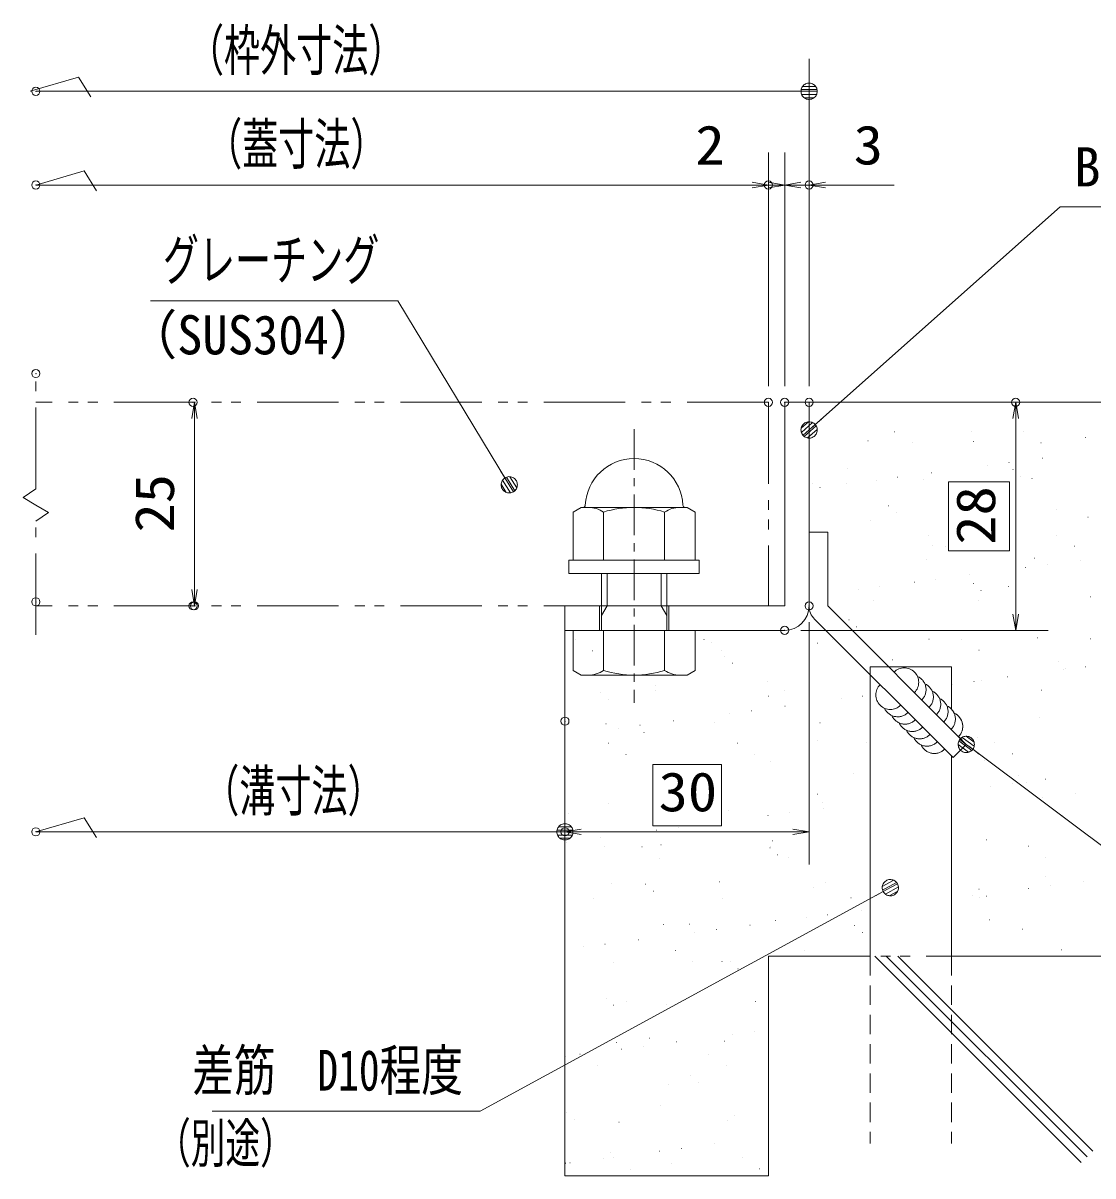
# Model space of a CAD drawing. Units: millimetres, scale not verified. Extents: x -1050 to 1050, y -742 to 742.
# Drawn here: x 491.5 to 820.1, y -488.5 to -134.5 of the extents above; entities that cross this region are included whole.
import ezdxf
from ezdxf.enums import TextEntityAlignment as Align

# ---------------------------------------------------------------- set-up
doc = ezdxf.new("R2010")
doc.units = ezdxf.units.MM
doc.header["$LTSCALE"] = 5
doc.header["$PDMODE"] = 32
doc.header["$PDSIZE"] = 2.5
for name, pattern in [('CHAIN1', [8, 5, -1, 1, -1]), ('DASHED1', [1.8, 1.2, -0.6]), ('DOUBLE_CHAIN1', [8.8, 5, -1, 0.6, -0.6, 0.6, -1])]:
    doc.linetypes.add(name, pattern=pattern)
for name, color, linetype, lineweight in [('0-1_寸法注釈', 2, 'Continuous', 9), ('0-2_蓋', 5, 'Continuous', 9), ('0-3_0', 2, 'Continuous', 9), ('0-4_DEFPOINTS', 134, 'Continuous', 9), ('0-5_ハッチング', 4, 'Continuous', 9), ('0-6_想像線', 134, 'DOUBLE_CHAIN1', 9), ('0-8_締付部品', 7, 'Continuous', 9), ('0-9_枠', 7, 'Continuous', 9)]:
    doc.layers.add(name, color=color, linetype=linetype, lineweight=lineweight)
doc.styles.add('ＭＳ ゴシック', font='')
doc.styles.get('ＭＳ ゴシック').set_extended_font_data('MS Gothic')

# ---------------------------------------------------------------- blocks, each defined once
blk = doc.blocks.new('_Dot')
at = {"layer": '0-3_0'}
for p, q in [((-2.5, 0), (-5, 0)), ((2.445, 0.5), (-2.445, 0.5)), ((1.997, 1.5), (-1.997, 1.5)), ((2.289, -0.995), (-2.289, -0.995)), ((1.499, -1.995), (-1.499, -1.995))]:
    blk.add_line(p, q, dxfattribs=at)
for points in [[(2.5, 0), (2.48, 0.313), (2.421, 0.622), (2.324, 0.92), (2.191, 1.204), (2.023, 1.469), (1.822, 1.711), (1.594, 1.926), (1.34, 2.111), (1.064, 2.262), (0.773, 2.378), (0.468, 2.456), (0.157, 2.495), (-0.157, 2.495), (-0.468, 2.456), (-0.773, 2.378), (-1.064, 2.262), (-1.34, 2.111), (-1.594, 1.926), (-1.822, 1.711), (-2.023, 1.469), (-2.191, 1.204), (-2.324, 0.92), (-2.421, 0.622), (-2.48, 0.313), (-2.5, 0), (0, 0)], [(-2.5, 0), (-2.48, -0.313), (-2.421, -0.622), (-2.324, -0.92), (-2.191, -1.204), (-2.023, -1.469), (-1.822, -1.711), (-1.594, -1.926), (-1.34, -2.111), (-1.064, -2.262), (-0.773, -2.378), (-0.468, -2.456), (-0.157, -2.495), (0.157, -2.495), (0.468, -2.456), (0.773, -2.378), (1.064, -2.262), (1.34, -2.111), (1.594, -1.926), (1.822, -1.711), (2.023, -1.469), (2.191, -1.204), (2.324, -0.92), (2.421, -0.622), (2.48, -0.313), (2.5, 0), (0, 0)]]:
    blk.add_lwpolyline(points, close=True, dxfattribs=at)
blk = doc.blocks.new('_OPEN')
at = {"layer": '0-3_0'}
blk.add_line((0, 0), (-5, 0), dxfattribs=at)
blk.add_lwpolyline([(-5, 0.833), (0, 0), (-5, -0.833)], dxfattribs=at)
blk = doc.blocks.new('A$C137235B9')
at = {"layer": '0-8_締付部品'}
for p, q in [((80.467, 80), (80.467, 0)), ((88.467, 80), (80.467, 80)), ((88.467, 80), (88.467, 0)), ((50.87, 77.528), (47.967, 72.5)), ((47.967, 72.5), (47.967, 7.5)), ((50.87, 77.528), (80.467, 77.528)), ((123.467, 2.472), (123.467, 77.528)), ((148.064, 77.528), (123.467, 77.528)), ((148.064, 77.528), (150.967, 72.5)), ((150.967, 7.5), (150.967, 72.5)), ((50.87, 58.764), (80.467, 58.764)), ((88.467, 60), (123.467, 60)), ((114.33, 60), (108.467, 56.615)), ((108.467, 20), (108.467, 60)), ((148.064, 58.764), (123.467, 58.764)), ((108.467, 56.615), (88.467, 56.615)), ((108.467, 23.385), (88.467, 23.385)), ((114.33, 20), (108.467, 23.385)), ((50.87, 21.236), (80.467, 21.236)), ((88.467, 20), (123.467, 20)), ((148.064, 21.236), (123.467, 21.236)), ((50.87, 2.472), (47.967, 7.5)), ((148.064, 2.472), (150.967, 7.5)), ((50.87, 2.472), (80.467, 2.472)), ((88.467, 0), (80.467, 0)), ((148.064, 2.472), (123.467, 2.472))]:
    blk.add_line(p, q, dxfattribs=at)
at = {"layer": '0-8_締付部品', "color": 6, "linetype": 'CHAIN1'}
blk.add_line((0, 40), (167.946, 40), dxfattribs=at)
at = {"layer": '0-8_締付部品'}
for centre, radius, start, end in [((46.467, 71.464), 1.5, 272.7294, 0), ((47.967, 40), 30, 92.7294, 267.2706), ((64.58, 68.146), 16.613, 180, 214.38425), ((134.354, 68.146), 16.613, 325.61575, 0), ((110.064, 40), 62.097, 162.41205, 197.58795), ((88.87, 40), 62.097, 342.41205, 17.58795), ((64.58, 11.854), 16.613, 145.61575, 180), ((134.354, 11.854), 16.613, 0, 34.38425), ((46.467, 8.536), 1.5, 0, 87.2706)]:
    blk.add_arc(centre, radius, start, end, dxfattribs=at)
at = {"layer": '0-9_枠'}
for p, q in [((108.467, 61.25), (123.467, 61.25)), ((108.467, 18.75), (123.467, 18.75))]:
    blk.add_line(p, q, dxfattribs=at)

msp = doc.modelspace()

# ---------------------------------------------------------------- linework, layer by layer
at = {"layer": '0-1_寸法注釈'}
for p, q in [((732.95, -245.971), (732.95, -145.474)), ((493.745, -155.474), (508.548, -151.146)), ((508.548, -151.146), (512.376, -157.222)), ((727.95, -155.474), (495.45, -155.474)), ((720.45, -245.971), (720.45, -174.255)), ((720.45, -245.971), (720.45, -174.255)), ((725.45, -245.971), (725.45, -174.255)), ((725.45, -245.971), (725.45, -174.255)), ((732.95, -245.971), (732.95, -174.255)), ((720.45, -184.255), (495.45, -184.255)), ((715.45, -184.255), (694.337, -184.255)), ((720.45, -184.255), (715.45, -184.255)), ((725.45, -184.255), (720.45, -184.255)), ((725.45, -184.255), (732.95, -184.255)), ((730.45, -184.255), (735.45, -184.255)), ((737.95, -184.255), (759.063, -184.255)), ((544.185, -255.971), (544.185, -308.471)), ((796.393, -315.971), (796.393, -255.971)), ((732.95, -318.471), (732.95, -392.826)), ((730.45, -320.971), (806.393, -320.971)), ((657.95, -377.826), (657.95, -372.826)), ((495.45, -382.826), (510.253, -378.497)), ((510.253, -378.497), (514.08, -384.574)), ((652.95, -382.826), (495.45, -382.826)), ((727.95, -382.826), (662.95, -382.826))]:
    msp.add_line(p, q, dxfattribs=at)
for points in [[(495.45, -184.255), (510.253, -179.926), (514.08, -186.003)], [(899.393, -191), (810.026, -191), (733.702, -258.799)], [(530.622, -219.793), (606.589, -219.793), (640.318, -275.44)], [(930.133, -430.768), (881.08, -430.768), (782.013, -356.577)], [(549.657, -468.619), (631.881, -468.619), (757.025, -400.445)]]:
    msp.add_lwpolyline(points, dxfattribs=at)
at = {"layer": '0-2_蓋', "linetype": 'DOUBLE_CHAIN1'}
for p, q in [((720.45, -250.971), (495.45, -250.971)), ((720.45, -250.971), (720.45, -313.471)), ((720.45, -313.471), (495.45, -313.471))]:
    msp.add_line(p, q, dxfattribs=at)
at = {"layer": '0-4_DEFPOINTS'}
for p in [(495.45, -155.474), (495.45, -184.255), (720.45, -184.255), (732.95, -184.255), (495.45, -242.146), (543.742, -250.971), (720.45, -250.971), (725.45, -250.971), (732.95, -250.971), (796.393, -250.971), (495.45, -312.221), (543.742, -313.471), (544.185, -313.471), (732.95, -313.471), (725.45, -320.971), (657.95, -348.86), (495.45, -382.826), (657.95, -382.826), (657.95, -382.826)]:
    msp.add_point(p, dxfattribs=at)
at = {"layer": '0-5_ハッチング'}
for p, q in [((733.745, -250.971), (733.795, -250.971)), ((799.126, -250.971), (799.176, -250.971)), ((733.058, -251.498), (733.108, -251.498)), ((733.656, -261.065), (733.706, -261.065)), ((759.22, -260.033), (759.27, -260.033)), ((782.882, -260.043), (782.932, -260.043)), ((798.77, -259.961), (798.82, -259.961)), ((817.775, -261.746), (817.825, -261.746)), ((750.986, -262.826), (751.036, -262.826)), ((764.576, -263.445), (764.626, -263.445)), ((783.474, -262.982), (783.524, -262.982)), ((804.125, -263.373), (804.175, -263.373)), ((804.65, -268.09), (804.7, -268.09)), ((744.705, -271.19), (744.755, -271.19)), ((787.715, -270.319), (787.765, -270.319)), ((794.325, -269.449), (794.375, -269.449)), ((795.523, -271.626), (795.573, -271.626)), ((733.858, -275.969), (733.908, -275.969)), ((744.306, -275.799), (744.356, -275.799)), ((753.529, -274.82), (753.579, -274.82)), ((760.14, -273.95), (760.19, -273.95)), ((768.159, -274.733), (768.209, -274.733)), ((770.464, -272.59), (770.514, -272.59)), ((783.378, -275.423), (783.428, -275.423)), ((797.864, -273.771), (797.914, -273.771)), ((801.403, -274.309), (801.453, -274.309)), ((736.279, -277.091), (736.329, -277.091)), ((757.345, -282.773), (757.395, -282.773)), ((759.686, -284.918), (759.736, -284.918)), ((808.913, -283.895), (808.963, -283.895)), ((818.575, -286.217), (818.625, -286.217)), ((751.786, -287.297), (751.836, -287.297)), ((769.477, -291.835), (769.527, -291.835)), ((809.027, -291.763), (809.077, -291.763)), ((770.735, -295.042), (770.785, -295.042)), ((774.833, -295.247), (774.883, -295.247)), ((775.768, -293.979), (775.818, -293.979)), ((775.768, -293.979), (775.818, -293.979)), ((775.768, -295.843), (775.818, -295.843)), ((814.382, -295.175), (814.432, -295.175)), ((768.959, -299.204), (769.009, -299.204)), ((802.203, -298.78), (802.253, -298.78)), ((806.034, -300.79), (806.084, -300.79)), ((816.359, -299.431), (816.409, -299.431)), ((782.174, -303.931), (782.224, -303.931)), ((799.424, -301.66), (799.474, -301.66)), ((754.563, -307.601), (754.613, -307.601)), ((765.238, -306.161), (765.288, -306.161)), ((771.849, -305.29), (771.899, -305.29)), ((783.376, -306.625), (783.426, -306.625)), ((794.113, -307.53), (794.163, -307.53)), ((747.988, -308.432), (748.038, -308.432)), ((785.716, -308.77), (785.766, -308.77)), ((819.375, -310.687), (819.425, -310.687)), ((752.586, -311.767), (752.636, -311.767)), ((785.074, -311.923), (785.124, -311.923)), ((745.198, -317.771), (745.248, -317.771)), ((675.21, -320.971), (675.26, -320.971)), ((675.21, -320.971), (675.26, -320.971)), ((739.164, -322.067), (739.214, -322.067)), ((747.539, -319.916), (747.589, -319.916)), ((796.765, -318.894), (796.815, -318.894)), ((661.085, -323.853), (661.135, -323.853)), ((669.727, -325.179), (669.777, -325.179)), ((700.635, -323.781), (700.685, -323.781)), ((702.97, -324.755), (703.02, -324.755)), ((735.458, -324.91), (735.508, -324.91)), ((740.184, -323.709), (740.234, -323.709)), ((741.897, -324.8), (741.947, -324.8)), ((741.897, -324.8), (741.947, -324.8)), ((769.759, -323.675), (769.809, -323.675)), ((779.734, -323.637), (779.784, -323.637)), ((803.003, -323.251), (803.053, -323.251)), ((819.284, -323.565), (819.334, -323.565)), ((666.441, -327.265), (666.491, -327.265)), ((705.99, -327.193), (706.04, -327.193)), ((707.02, -328.918), (707.07, -328.918)), ((785.089, -327.049), (785.139, -327.049)), ((709.361, -331.063), (709.411, -331.063)), ((758.587, -330.041), (758.637, -330.041)), ((809.406, -330.477), (809.456, -330.477)), ((811.747, -332.622), (811.797, -332.622)), ((817.744, -332.13), (817.794, -332.13)), ((793.883, -335.272), (793.933, -335.272)), ((811.133, -333.001), (811.183, -333.001)), ((685.721, -339.547), (685.771, -339.547)), ((685.842, -337.898), (685.892, -337.898)), ((720.143, -336.662), (720.193, -336.662)), ((725.27, -339.475), (725.32, -339.475)), ((751.7, -337.532), (751.75, -337.532)), ((776.948, -337.501), (776.998, -337.501)), ((783.558, -336.631), (783.608, -336.631)), ((785.874, -336.394), (785.924, -336.394)), ((804.369, -339.332), (804.419, -339.332)), ((668.842, -340.064), (668.892, -340.064)), ((671.183, -342.209), (671.233, -342.209)), ((720.41, -341.187), (720.46, -341.187)), ((742.762, -342.002), (742.812, -342.002)), ((749.373, -341.132), (749.423, -341.132)), ((751.7, -340.825), (751.75, -340.825)), ((751.7, -340.825), (751.75, -340.825)), ((708.577, -346.503), (708.627, -346.503)), ((715.187, -345.632), (715.237, -345.632)), ((725.512, -344.273), (725.562, -344.273)), ((670.527, -349.649), (670.577, -349.649)), ((681.002, -350.133), (681.052, -350.133)), ((691.327, -348.774), (691.377, -348.774)), ((703.77, -349.225), (703.82, -349.225)), ((736.258, -349.381), (736.308, -349.381)), ((803.803, -347.721), (803.853, -347.721)), ((674.391, -351.003), (674.441, -351.003)), ((682.232, -352.334), (682.282, -352.334)), ((733.05, -352.77), (733.1, -352.77)), ((784.618, -353.893), (784.668, -353.893)), ((671.342, -355.655), (671.392, -355.655)), ((710.892, -355.583), (710.942, -355.583)), ((735.391, -354.915), (735.441, -354.915)), ((750.441, -355.511), (750.491, -355.511)), ((751.7, -356.313), (751.75, -356.313)), ((751.7, -356.313), (751.75, -356.313)), ((789.991, -355.439), (790.041, -355.439)), ((676.697, -359.067), (676.747, -359.067)), ((716.247, -358.995), (716.297, -358.995)), ((786.674, -360.864), (786.724, -360.864)), ((795.346, -358.851), (795.396, -358.851)), ((684.902, -363.704), (684.952, -363.704)), ((684.902, -363.704), (684.952, -363.704)), ((684.902, -364.293), (684.952, -364.293)), ((720.943, -361.133), (720.993, -361.133)), ((751.7, -362.616), (751.75, -362.616)), ((746.44, -365.04), (746.49, -365.04)), ((795.268, -367.972), (795.318, -367.972)), ((797.258, -365.476), (797.308, -365.476)), ((799.599, -367.621), (799.649, -367.621)), ((805.593, -366.612), (805.643, -366.612)), ((735.527, -371.277), (735.577, -371.277)), ((788.657, -368.842), (788.707, -368.842)), ((814.626, -371.134), (814.676, -371.134)), ((671.327, -374.12), (671.377, -374.12)), ((737.058, -373.852), (737.108, -373.852)), ((751.7, -373.708), (751.75, -373.708)), ((804.603, -372.192), (804.653, -372.192)), ((659.035, -377.208), (659.085, -377.208)), ((708.262, -376.186), (708.312, -376.186)), ((720.286, -377.843), (720.336, -377.843)), ((726.897, -376.973), (726.947, -376.973)), ((737.221, -375.614), (737.271, -375.614)), ((810.648, -377.746), (810.698, -377.746)), ((692.711, -381.474), (692.761, -381.474)), ((695.115, -380.951), (695.165, -380.951)), ((696.682, -380.951), (696.732, -380.951)), ((696.682, -380.951), (696.732, -380.951)), ((668.85, -384.615), (668.9, -384.615)), ((686.101, -382.344), (686.151, -382.344)), ((721.743, -385.603), (721.793, -385.603)), ((787.474, -385.335), (787.524, -385.335)), ((658.526, -385.974), (658.576, -385.974)), ((670.084, -387.333), (670.134, -387.333)), ((681.599, -387.457), (681.649, -387.457)), ((687.442, -386.839), (687.492, -386.839)), ((720.903, -387.769), (720.953, -387.769)), ((721.148, -387.385), (721.198, -387.385)), ((751.7, -387.701), (751.75, -387.701)), ((800.248, -387.241), (800.298, -387.241)), ((686.954, -390.869), (687.004, -390.869)), ((723.244, -389.914), (723.294, -389.914)), ((726.504, -390.797), (726.554, -390.797)), ((805.603, -390.653), (805.653, -390.653)), ((672.127, -398.591), (672.177, -398.591)), ((682.725, -398.916), (682.775, -398.916)), ((705.37, -398.167), (705.42, -398.167)), ((737.858, -398.322), (737.908, -398.322)), ((805.403, -396.663), (805.453, -396.663)), ((806.977, -399.312), (807.027, -399.312)), ((817.302, -397.953), (817.352, -397.953)), ((666.685, -403.223), (666.735, -403.223)), ((685.066, -401.061), (685.116, -401.061)), ((706.234, -403.151), (706.284, -403.151)), ((734.292, -400.039), (734.342, -400.039)), ((745.784, -403.08), (745.834, -403.08)), ((783.116, -402.454), (783.166, -402.454)), ((785.111, -400.475), (785.161, -400.475)), ((785.334, -403.008), (785.384, -403.008)), ((787.452, -402.62), (787.502, -402.62)), ((800.367, -400.183), (800.417, -400.183)), ((748.931, -406.954), (748.981, -406.954)), ((751.7, -406.59), (751.75, -406.59)), ((722.543, -410.074), (722.593, -410.074)), ((731.995, -409.184), (732.045, -409.184)), ((738.606, -408.314), (738.656, -408.314)), ((788.274, -409.806), (788.324, -409.806)), ((688.242, -411.31), (688.292, -411.31)), ((696.115, -411.185), (696.165, -411.185)), ((697.81, -413.684), (697.86, -413.684)), ((704.42, -412.814), (704.47, -412.814)), ((714.745, -411.455), (714.795, -411.455)), ((746.933, -411.622), (746.983, -411.622)), ((749.274, -413.767), (749.324, -413.767)), ((751.7, -412.786), (751.75, -412.786)), ((798.501, -412.744), (798.551, -412.744)), ((670.235, -417.315), (670.285, -417.315)), ((680.56, -415.956), (680.61, -415.956)), ((751.7, -415.99), (751.75, -415.99)), ((663.624, -418.185), (663.674, -418.185)), ((691.856, -419.259), (691.906, -419.259)), ((731.405, -419.187), (731.455, -419.187)), ((734.206, -420.971), (734.256, -420.971)), ((734.206, -420.971), (734.256, -420.971)), ((753.129, -420.971), (816.539, -484.382)), ((756.664, -420.971), (818.307, -482.614)), ((760.2, -420.971), (820.075, -480.846)), ((810.505, -419.043), (810.555, -419.043)), ((813.531, -420.971), (813.581, -420.971)), ((813.531, -420.971), (813.581, -420.971)), ((672.927, -423.061), (672.977, -423.061)), ((697.211, -422.671), (697.261, -422.671)), ((706.17, -422.637), (706.22, -422.637)), ((708.755, -422.768), (708.805, -422.768)), ((711.096, -424.913), (711.146, -424.913)), ((670.577, -433.914), (670.627, -433.914)), ((676.942, -435.025), (676.992, -435.025)), ((716.491, -434.953), (716.541, -434.953)), ((720.45, -433.484), (720.5, -433.484)), ((672.918, -436.059), (672.968, -436.059)), ((689.042, -435.78), (689.092, -435.78)), ((709.519, -445.025), (709.569, -445.025)), ((716.13, -444.155), (716.18, -444.155)), ((720.45, -443.586), (720.5, -443.586)), ((720.45, -443.586), (720.5, -443.586)), ((673.727, -447.532), (673.777, -447.532)), ((681.944, -448.655), (681.994, -448.655)), ((683.967, -446.184), (684.017, -446.184)), ((692.269, -447.296), (692.319, -447.296)), ((706.97, -447.108), (707.02, -447.108)), ((658.084, -451.797), (658.134, -451.797)), ((662.563, -451.133), (662.613, -451.133)), ((675.334, -449.526), (675.384, -449.526)), ((702.113, -451.061), (702.163, -451.061)), ((667.918, -454.545), (667.968, -454.545)), ((707.468, -454.473), (707.518, -454.473)), ((696.608, -457.767), (696.658, -457.767)), ((698.949, -459.912), (698.999, -459.912)), ((689.842, -460.251), (689.892, -460.251)), ((720.45, -462.743), (720.5, -462.743)), ((687.198, -466.827), (687.248, -466.827)), ((658.43, -468.913), (658.48, -468.913)), ((709.997, -470.036), (710.047, -470.036)), ((660.771, -471.058), (660.821, -471.058)), ((674.527, -472.003), (674.577, -472.003)), ((707.77, -471.579), (707.82, -471.579)), ((720.45, -476.468), (720.5, -476.468)), ((671.82, -481.183), (671.87, -481.183)), ((687.043, -480.866), (687.093, -480.866)), ((693.654, -479.996), (693.704, -479.996)), ((703.979, -478.637), (704.029, -478.637)), ((658.154, -484.566), (658.204, -484.566)), ((659.468, -484.497), (659.518, -484.497)), ((669.793, -483.137), (669.843, -483.137)), ((672.82, -482.935), (672.87, -482.935)), ((690.642, -484.722), (690.692, -484.722)), ((712.369, -482.863), (712.419, -482.863)), ((678.175, -486.347), (678.225, -486.347)), ((717.725, -486.275), (717.775, -486.275)), ((720.45, -488.011), (720.5, -488.011)), ((681.51, -488.471), (681.56, -488.471))]:
    msp.add_line(p, q, dxfattribs=at)
for points in [[(732.95, -250.971), (732.95, -290.853), (738.7, -290.853), (738.7, -313.471), (757.45, -332.221), (776.7, -332.221), (776.7, -345.176)], [(778.833, -353.605), (781.21, -355.982), (777.144, -360.047), (776.7, -359.603), (776.7, -420.971), (837.95, -420.971), (837.95, -313.471), (895.45, -313.471), (895.45, -250.971), (732.95, -250.971)], [(725.45, -320.971), (657.95, -320.971), (657.95, -488.471), (720.45, -488.471), (720.45, -420.971), (751.7, -420.971), (751.7, -334.603), (734.634, -317.537)]]:
    msp.add_lwpolyline(points, dxfattribs=at)
for points in [[(775.768, -296.52), (775.768, -275.423), (794.518, -275.423), (794.518, -296.52)], [(684.902, -362.201), (705.998, -362.201), (705.998, -380.951), (684.902, -380.951)]]:
    msp.add_lwpolyline(points, close=True, dxfattribs=at)
for centre, radius, start, end in [((725.45, -313.471), 7.5, 270, 0), ((738.7, -313.471), 5.75, 180, 225), ((773.428, -348.199), 4.455, 24.02542, 42.73698), ((775.683, -350.455), 4.455, 315, 65.97458)]:
    msp.add_arc(centre, radius, start, end, dxfattribs=at)
at = {"layer": '0-6_想像線'}
for p, q in [((495.45, -277.551), (495.45, -242.66)), ((895.45, -250.971), (732.95, -250.971)), ((499.377, -284.843), (495.45, -282.511)), ((495.45, -287.471), (499.377, -284.843)), ((495.45, -322.388), (495.45, -287.471)), ((657.95, -320.971), (657.95, -488.471)), ((751.7, -332.221), (751.7, -420.971)), ((751.7, -332.221), (776.7, -332.221)), ((776.7, -332.221), (776.7, -345.176)), ((776.7, -359.603), (776.7, -420.971)), ((720.45, -420.971), (720.45, -488.471)), ((837.95, -420.971), (720.45, -420.971))]:
    msp.add_line(p, q, dxfattribs=at)
at = {"layer": '0-6_想像線', "linetype": 'DASHED1'}
for p, q in [((751.7, -420.971), (751.7, -478.471)), ((776.7, -420.971), (776.7, -478.471))]:
    msp.add_line(p, q, dxfattribs=at)
at = {"layer": '0-6_想像線'}
msp.add_lwpolyline([(495.45, -277.551), (491.523, -280.18), (495.45, -282.511)], dxfattribs=at)
for centre, start, end in [((762.151, -336.923), 315, 135), ((764.407, -339.178), 315, 65.97458), ((757.892, -340.796), 135, 315), ((766.662, -341.433), 315, 65.97458), ((768.917, -343.689), 315, 65.97458), ((771.172, -345.944), 315, 65.97458), ((760.148, -343.051), 204.02542, 315), ((773.428, -348.199), 315, 65.97458), ((775.683, -350.455), 315, 65.97458), ((762.403, -345.306), 204.02542, 315), ((764.658, -347.562), 204.02542, 315), ((766.914, -349.817), 204.02542, 315), ((769.169, -352.072), 204.02542, 315), ((771.424, -354.327), 204.02542, 315)]:
    msp.add_arc(centre, 4.455, start, end, dxfattribs=at)
at = {"layer": '0-9_枠'}
for p, q in [((725.45, -250.971), (725.45, -313.471)), ((732.95, -250.971), (725.45, -250.971)), ((732.95, -313.471), (732.95, -250.971)), ((732.95, -290.853), (732.95, -313.471)), ((738.7, -290.853), (732.95, -290.853)), ((738.7, -290.853), (738.7, -313.471)), ((657.95, -313.471), (725.45, -313.471)), ((657.95, -320.971), (657.95, -313.471)), ((781.21, -355.982), (738.7, -313.471)), ((777.144, -360.047), (734.634, -317.537)), ((657.95, -320.971), (725.45, -320.971)), ((777.144, -360.047), (781.21, -355.982))]:
    msp.add_line(p, q, dxfattribs=at)
for centre, radius, start, end in [((725.45, -313.471), 7.5, 270, 0), ((738.7, -313.471), 5.75, 180, 225)]:
    msp.add_arc(centre, radius, start, end, dxfattribs=at)

# ---------------------------------------------------------------- block references
at = {"layer": '0-1_寸法注釈'}
for name, p in [('_Dot', (732.95, -155.474)), ('_OPEN', (720.45, -184.255)), ('_OPEN', (725.45, -184.255)), ('_Dot', (657.95, -382.826)), ('_OPEN', (732.95, -382.826))]:
    msp.add_blockref(name, p, dxfattribs=at)
for name, p, rotation in [('_OPEN', (725.45, -184.255), 180), ('_OPEN', (732.95, -184.255), 180), ('_OPEN', (544.185, -250.971), 90), ('_OPEN', (796.393, -250.971), 90), ('_Dot', (732.95, -259.458), 221.24479), ('_Dot', (640.848, -276.289), 301.96837), ('_OPEN', (544.185, -313.471), 270), ('_OPEN', (796.393, -320.971), 270), ('_Dot', (781.21, -355.982), 143.44632), ('_OPEN', (657.95, -382.826), 180), ('_Dot', (757.904, -399.97), 28.38875)]:
    msp.add_blockref(name, p, dxfattribs=dict(at, rotation=rotation))
at = {"layer": '0-8_締付部品', "xscale": 0.5, "yscale": 0.5, "rotation": 270}
msp.add_blockref('A$C137235B9', (659.2, -259.238), dxfattribs=at)

# ---------------------------------------------------------------- texts
at = {"layer": '0-1_寸法注釈', "color": 7, "style": 'ＭＳ ゴシック'}
for s, height, width, p in [('（枠外寸法）', 12.5, 0.65, (542.156, -152.88)), ('（蓋寸法）', 12.5, 0.65, (547.739, -181.66)), ('2', 12.02, 1.1, (698.027, -181.568)), ('3', 12.02, 1.1, (746.64, -181.568)), ('グレーチング', 12.5, 0.65, (534.467, -217.199)), ('（SUS304）', 12.02, 0.95, (523.271, -239.843)), ('（溝寸法）', 12.5, 0.65, (546.861, -380.231)), ('30', 12.02, 1.1, (686.717, -380.139)), ('差筋\u3000D10程度', 12.51, 0.75, (543.501, -466.024)), ('（別途）', 12.02, 0.65, (532.364, -487.988))]:
    msp.add_text(s, height=height, dxfattribs=dict(at, width=width)).set_placement(p, align=Align.BOTTOM_LEFT)
msp.add_text('BB枠\u3000L3x28x30', height=12.03, dxfattribs=at).set_placement((814.279, -188.313), align=Align.BOTTOM_LEFT)
at = {"layer": '0-1_寸法注釈', "color": 7, "style": 'ＭＳ ゴシック', "width": 1.1}
for s, p in [('25', (541.498, -290.955)), ('28', (793.706, -294.705))]:
    msp.add_text(s, height=12.02, rotation=90, dxfattribs=at).set_placement(p, align=Align.BOTTOM_LEFT)

doc.saveas('drawing.dxf')
